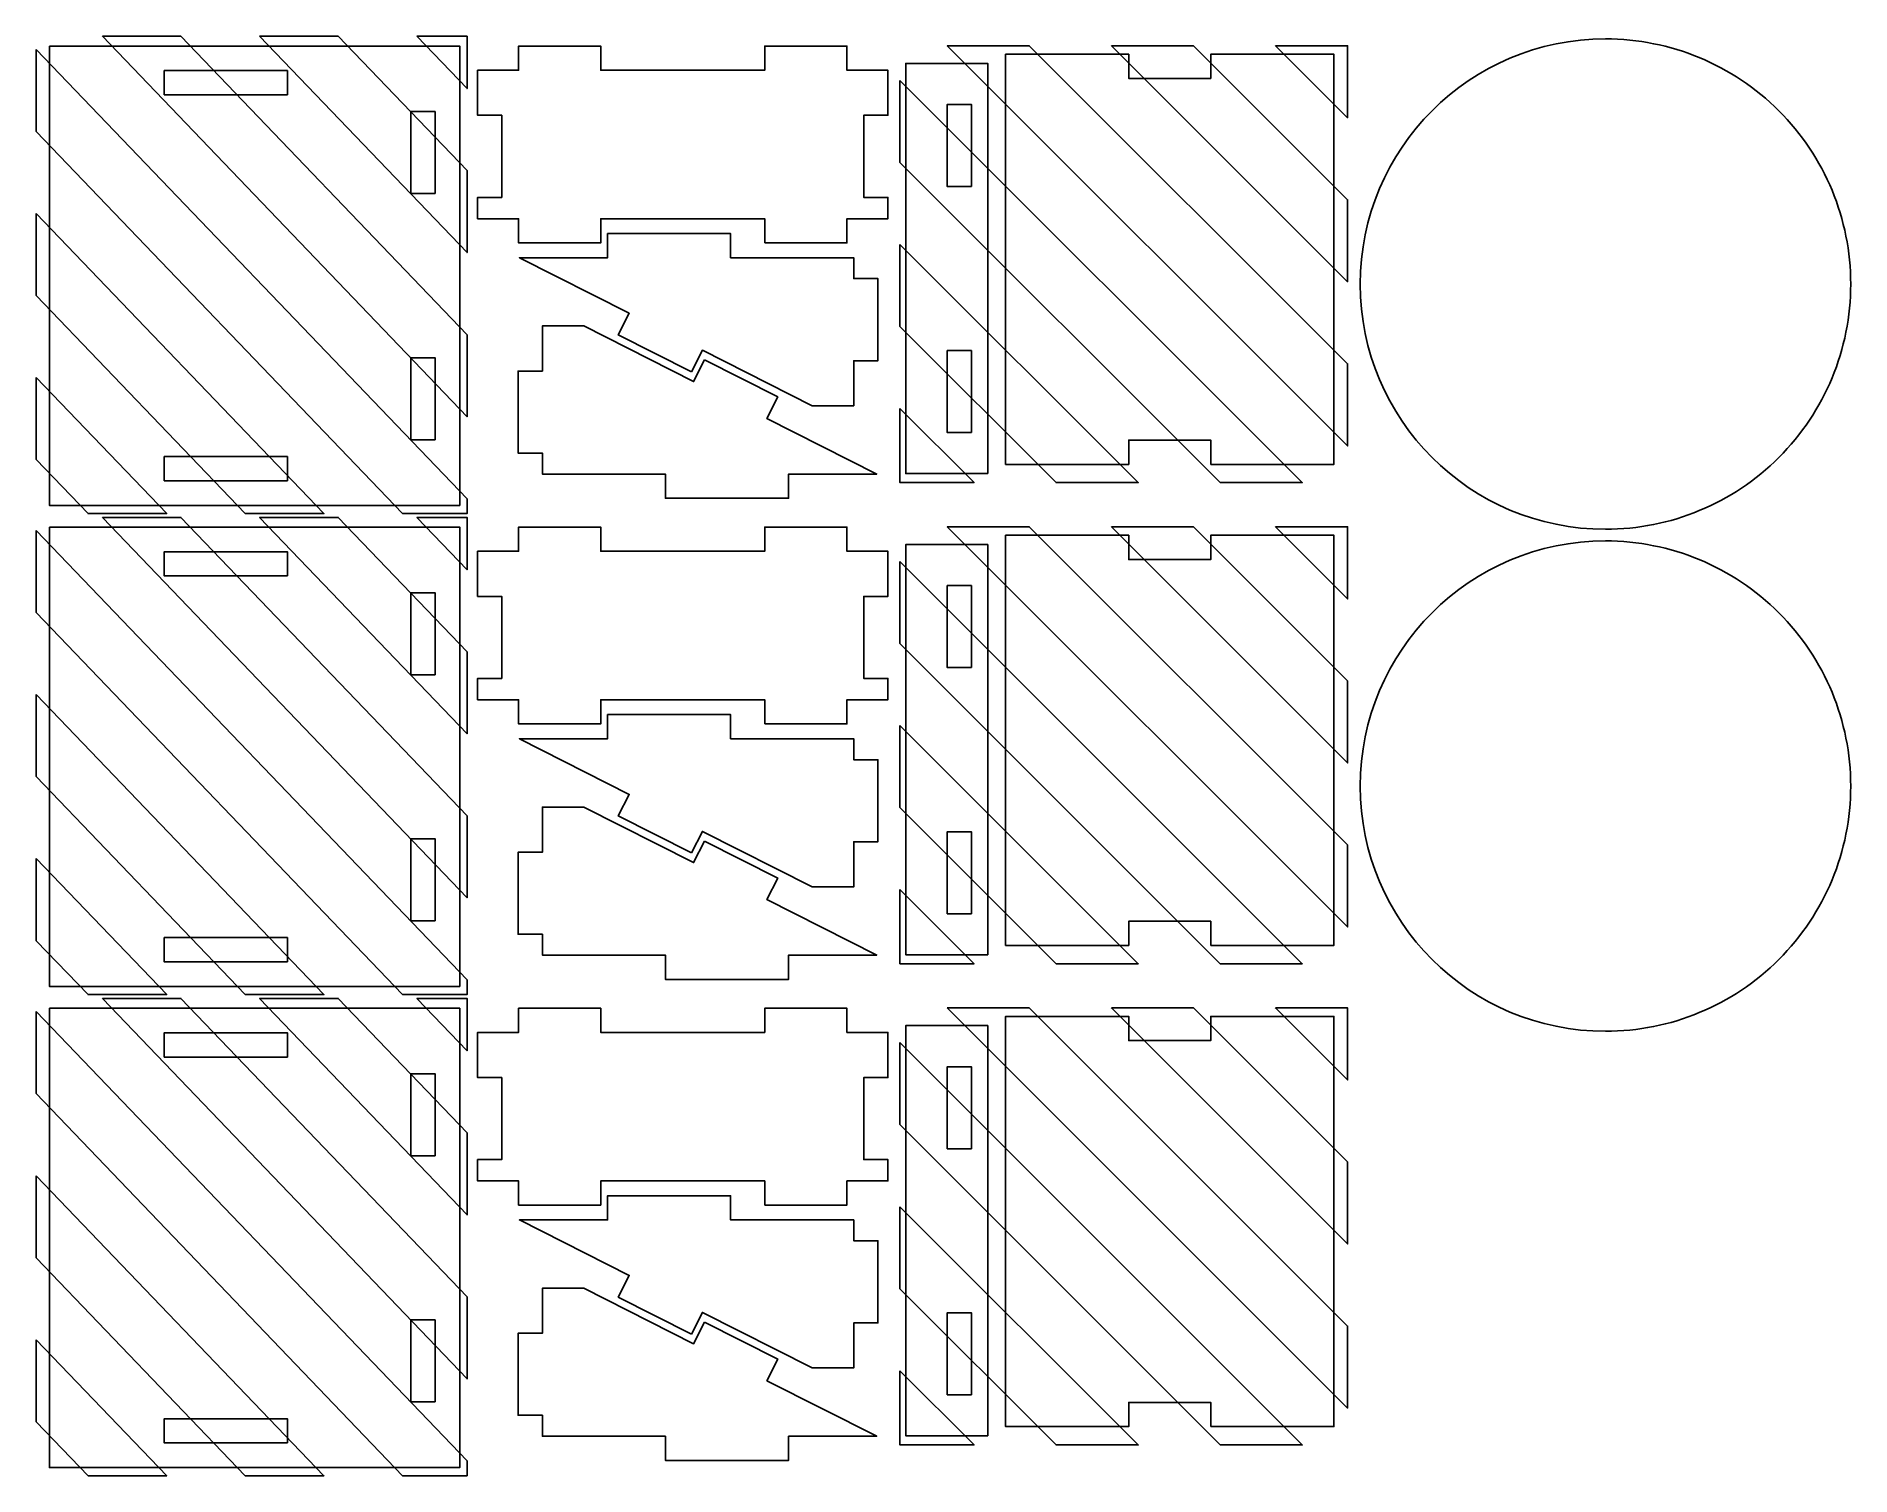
# Model space of a CAD drawing. Extents: x 3 to 225, y 32 to 207.
import ezdxf

# ---------------------------------------------------------------- set-up
doc = ezdxf.new("R2010")
doc.units = 0
doc.layers.add('Découpe_2', color=7, linetype='CONTINUOUS')

msp = doc.modelspace()

# ---------------------------------------------------------------- linework, layer by layer
at = {"layer": 'Découpe_2', "color": 6}
for points in [[(5, 206), (5, 150), (55, 150), (55, 206), (5, 206)], [(92.17778, 182), (102.17778, 182), (102.17778, 184.95), (107.17778, 184.95), (107.17778, 187.55), (104.22778, 187.55), (104.22778, 197.55), (107.17778, 197.55), (107.17778, 203.05), (102.17778, 203.05), (102.17778, 206), (92.17778, 206), (92.17778, 203.05), (72.17778, 203.05), (72.17778, 206), (62.17778, 206), (62.17778, 203.05), (57.17778, 203.05), (57.17778, 197.55), (60.12778, 197.55), (60.12778, 187.55), (57.17778, 187.55), (57.17778, 184.95), (62.17778, 184.95), (62.17778, 182), (72.17778, 182), (72.17778, 184.95), (92.17778, 184.95), (92.17778, 182)], [(119.3556, 153.871112), (119.3556, 203.871112), (109.3556, 203.871112), (109.3556, 153.871112), (119.3556, 153.871112)], [(146.533, 154.99999), (146.533, 157.94999), (136.533, 157.94999), (136.533, 154.99999), (121.533, 154.99999), (121.533, 205), (136.533, 205), (136.533, 202.050004), (146.533, 202.050004), (146.533, 205), (161.53299, 205), (161.53299, 154.99999), (146.533, 154.99999)], [(83.243, 166.276453), (84.5742, 168.909023), (97.9602, 162.140273), (103.0102, 162.140273), (103.0102, 167.640273), (105.9602, 167.640273), (105.9602, 177.640273), (103.0102, 177.640273), (103.0102, 180.190273), (88.0102, 180.190273), (88.0102, 183.140273), (73.0102, 183.140273), (73.0102, 180.190273), (62.2643, 180.190273), (75.6503, 173.421523), (74.3191, 170.78895), (83.243, 166.276453)], [(84.836442, 167.732696), (83.505242, 165.100126), (70.119242, 171.868876), (65.069242, 171.868876), (65.069242, 166.368876), (62.119242, 166.368876), (62.119242, 156.368876), (65.069242, 156.368876), (65.069242, 153.818876), (80.069242, 153.818876), (80.069242, 150.868876), (95.069242, 150.868876), (95.069242, 153.818876), (105.815142, 153.818876), (92.429142, 160.587626), (93.760342, 163.220199), (84.836442, 167.732696)], [(5, 147.3515), (5, 91.3515), (55, 91.3515), (55, 147.3515), (5, 147.3515)], [(92.17778, 123.3515), (102.17778, 123.3515), (102.17778, 126.3015), (107.17778, 126.3015), (107.17778, 128.9015), (104.22778, 128.9015), (104.22778, 138.9015), (107.17778, 138.9015), (107.17778, 144.4015), (102.17778, 144.4015), (102.17778, 147.3515), (92.17778, 147.3515), (92.17778, 144.4015), (72.17778, 144.4015), (72.17778, 147.3515), (62.17778, 147.3515), (62.17778, 144.4015), (57.17778, 144.4015), (57.17778, 138.9015), (60.12778, 138.9015), (60.12778, 128.9015), (57.17778, 128.9015), (57.17778, 126.3015), (62.17778, 126.3015), (62.17778, 123.3515), (72.17778, 123.3515), (72.17778, 126.3015), (92.17778, 126.3015), (92.17778, 123.3515)], [(146.533, 96.35149), (146.533, 99.30149), (136.533, 99.30149), (136.533, 96.35149), (121.533, 96.35149), (121.533, 146.3515), (136.533, 146.3515), (136.533, 143.401504), (146.533, 143.401504), (146.533, 146.3515), (161.53299, 146.3515), (161.53299, 96.35149), (146.533, 96.35149)], [(119.3556, 95.222612), (119.3556, 145.222612), (109.3556, 145.222612), (109.3556, 95.222612), (119.3556, 95.222612)], [(83.243, 107.627953), (84.5742, 110.260523), (97.9602, 103.491773), (103.0102, 103.491773), (103.0102, 108.991773), (105.9602, 108.991773), (105.9602, 118.991773), (103.0102, 118.991773), (103.0102, 121.541773), (88.0102, 121.541773), (88.0102, 124.491773), (73.0102, 124.491773), (73.0102, 121.541773), (62.2643, 121.541773), (75.6503, 114.773023), (74.3191, 112.14045), (83.243, 107.627953)], [(84.836442, 109.084196), (83.505242, 106.451626), (70.119242, 113.220376), (65.069242, 113.220376), (65.069242, 107.720376), (62.119242, 107.720376), (62.119242, 97.720376), (65.069242, 97.720376), (65.069242, 95.170376), (80.069242, 95.170376), (80.069242, 92.220376), (95.069242, 92.220376), (95.069242, 95.170376), (105.815142, 95.170376), (92.429142, 101.939126), (93.760342, 104.571699), (84.836442, 109.084196)], [(5, 88.70299), (5, 32.70299), (55, 32.70299), (55, 88.70299), (5, 88.70299)], [(92.17778, 64.70299), (102.17778, 64.70299), (102.17778, 67.65299), (107.17778, 67.65299), (107.17778, 70.25299), (104.22778, 70.25299), (104.22778, 80.25299), (107.17778, 80.25299), (107.17778, 85.75299), (102.17778, 85.75299), (102.17778, 88.70299), (92.17778, 88.70299), (92.17778, 85.75299), (72.17778, 85.75299), (72.17778, 88.70299), (62.17778, 88.70299), (62.17778, 85.75299), (57.17778, 85.75299), (57.17778, 80.25299), (60.12778, 80.25299), (60.12778, 70.25299), (57.17778, 70.25299), (57.17778, 67.65299), (62.17778, 67.65299), (62.17778, 64.70299), (72.17778, 64.70299), (72.17778, 67.65299), (92.17778, 67.65299), (92.17778, 64.70299)], [(119.3556, 36.574102), (119.3556, 86.574102), (109.3556, 86.574102), (109.3556, 36.574102), (119.3556, 36.574102)], [(146.533, 37.70298), (146.533, 40.65298), (136.533, 40.65298), (136.533, 37.70298), (121.533, 37.70298), (121.533, 87.70299), (136.533, 87.70299), (136.533, 84.752994), (146.533, 84.752994), (146.533, 87.70299), (161.53299, 87.70299), (161.53299, 37.70298), (146.533, 37.70298)], [(83.243, 48.979443), (84.5742, 51.612013), (97.9602, 44.843263), (103.0102, 44.843263), (103.0102, 50.343263), (105.9602, 50.343263), (105.9602, 60.343263), (103.0102, 60.343263), (103.0102, 62.893263), (88.0102, 62.893263), (88.0102, 65.843263), (73.0102, 65.843263), (73.0102, 62.893263), (62.2643, 62.893263), (75.6503, 56.124513), (74.3191, 53.49194), (83.243, 48.979443)], [(84.836442, 50.435686), (83.505242, 47.803116), (70.119242, 54.571866), (65.069242, 54.571866), (65.069242, 49.071866), (62.119242, 49.071866), (62.119242, 39.071866), (65.069242, 39.071866), (65.069242, 36.521866), (80.069242, 36.521866), (80.069242, 33.571866), (95.069242, 33.571866), (95.069242, 36.521866), (105.815142, 36.521866), (92.429142, 43.290616), (93.760342, 45.923189), (84.836442, 50.435686)]]:
    msp.add_lwpolyline(points, close=True, dxfattribs=at)
at = {"layer": 'Découpe_2', "color": 3}
for points in [[(11.444877, 207.18592), (55.900662, 160.808279), (55.900662, 170.808844), (21.030452, 207.18592), (11.444877, 207.18592), (11.444877, 207.18592)], [(30.616544, 207.18592), (55.900662, 180.808791), (55.900662, 190.809287), (40.202642, 207.18592), (30.616544, 207.18592), (30.616544, 207.18592)], [(49.788744, 207.18592), (55.900662, 200.809784), (55.900662, 207.18592), (49.788744, 207.18592), (49.788744, 207.18592)], [(114.41484, 206.040576), (163.2007, 157.254644), (163.2007, 167.254806), (124.41498, 206.040576), (114.41484, 206.040576), (114.41484, 206.040576)], [(134.41458, 206.040576), (163.2007, 177.255013), (163.2007, 187.254609), (144.41473, 206.040576), (134.41458, 206.040576), (134.41458, 206.040576)], [(154.41488, 206.040576), (163.2007, 197.254755), (163.2007, 206.040576), (154.41488, 206.040576), (154.41488, 206.040576)], [(3.395341, 205.582928), (3.395341, 195.582427), (48.042931, 149.005162), (55.900662, 149.005162), (55.900662, 150.807717), (3.395341, 205.582928), (3.395341, 205.582928)], [(108.65298, 201.802281), (108.65298, 191.802685), (147.68564, 152.769954), (157.68579, 152.769954), (108.65298, 201.802281), (108.65298, 201.802281)], [(3.395341, 185.582481), (3.395341, 175.581985), (28.870737, 149.005162), (38.456839, 149.005162), (3.395341, 185.582481), (3.395341, 185.582481)], [(108.65298, 181.802539), (108.65298, 171.802358), (127.68534, 152.769954), (137.68549, 152.769954), (108.65298, 181.802539), (108.65298, 181.802539)], [(3.395341, 165.581458), (3.395341, 155.581436), (9.699072, 149.005162), (19.284639, 149.005162), (3.395341, 165.581458), (3.395341, 165.581458)], [(108.65298, 161.802724), (108.65298, 152.769954), (117.68575, 152.769954), (108.65298, 161.802724), (108.65298, 161.802724)], [(11.444877, 148.53742), (55.900662, 102.159779), (55.900662, 112.160344), (21.030452, 148.53742), (11.444877, 148.53742), (11.444877, 148.53742)], [(30.616544, 148.53742), (55.900662, 122.160291), (55.900662, 132.160787), (40.202642, 148.53742), (30.616544, 148.53742), (30.616544, 148.53742)], [(49.788744, 148.53742), (55.900662, 142.161284), (55.900662, 148.53742), (49.788744, 148.53742), (49.788744, 148.53742)], [(3.395341, 146.934428), (3.395341, 136.933927), (48.042931, 90.356662), (55.900662, 90.356662), (55.900662, 92.159217), (3.395341, 146.934428), (3.395341, 146.934428)], [(114.41484, 147.392076), (163.2007, 98.606144), (163.2007, 108.606306), (124.41498, 147.392076), (114.41484, 147.392076), (114.41484, 147.392076)], [(134.41458, 147.392076), (163.2007, 118.606513), (163.2007, 128.606109), (144.41473, 147.392076), (134.41458, 147.392076), (134.41458, 147.392076)], [(154.41488, 147.392076), (163.2007, 138.606255), (163.2007, 147.392076), (154.41488, 147.392076), (154.41488, 147.392076)], [(108.65298, 143.153781), (108.65298, 133.154185), (147.68564, 94.121454), (157.68579, 94.121454), (108.65298, 143.153781), (108.65298, 143.153781)], [(3.395341, 126.933981), (3.395341, 116.933485), (28.870737, 90.356662), (38.456839, 90.356662), (3.395341, 126.933981), (3.395341, 126.933981)], [(108.65298, 123.154039), (108.65298, 113.153858), (127.68534, 94.121454), (137.68549, 94.121454), (108.65298, 123.154039), (108.65298, 123.154039)], [(3.395341, 106.932958), (3.395341, 96.932936), (9.699072, 90.356662), (19.284639, 90.356662), (3.395341, 106.932958), (3.395341, 106.932958)], [(108.65298, 103.154224), (108.65298, 94.121454), (117.68575, 94.121454), (108.65298, 103.154224), (108.65298, 103.154224)], [(11.444877, 89.88891), (55.900662, 43.511269), (55.900662, 53.511834), (21.030452, 89.88891), (11.444877, 89.88891), (11.444877, 89.88891)], [(30.616544, 89.88891), (55.900662, 63.511781), (55.900662, 73.512277), (40.202642, 89.88891), (30.616544, 89.88891), (30.616544, 89.88891)], [(49.788744, 89.88891), (55.900662, 83.512774), (55.900662, 89.88891), (49.788744, 89.88891), (49.788744, 89.88891)], [(114.41484, 88.743566), (163.2007, 39.957634), (163.2007, 49.957796), (124.41498, 88.743566), (114.41484, 88.743566), (114.41484, 88.743566)], [(134.41458, 88.743566), (163.2007, 59.958003), (163.2007, 69.957599), (144.41473, 88.743566), (134.41458, 88.743566), (134.41458, 88.743566)], [(154.41488, 88.743566), (163.2007, 79.957745), (163.2007, 88.743566), (154.41488, 88.743566), (154.41488, 88.743566)], [(3.395341, 88.285918), (3.395341, 78.285417), (48.042931, 31.708152), (55.900662, 31.708152), (55.900662, 33.510707), (3.395341, 88.285918), (3.395341, 88.285918)], [(108.65298, 84.505271), (108.65298, 74.505675), (147.68564, 35.472944), (157.68579, 35.472944), (108.65298, 84.505271), (108.65298, 84.505271)], [(3.395341, 68.285471), (3.395341, 58.284975), (28.870737, 31.708152), (38.456839, 31.708152), (3.395341, 68.285471), (3.395341, 68.285471)], [(108.65298, 64.505529), (108.65298, 54.505348), (127.68534, 35.472944), (137.68549, 35.472944), (108.65298, 64.505529), (108.65298, 64.505529)], [(3.395341, 48.284448), (3.395341, 38.284426), (9.699072, 31.708152), (19.284639, 31.708152), (3.395341, 48.284448), (3.395341, 48.284448)], [(108.65298, 44.505714), (108.65298, 35.472944), (117.68575, 35.472944), (108.65298, 44.505714), (108.65298, 44.505714)]]:
    msp.add_lwpolyline(points, close=True, dxfattribs=at)
at = {"layer": 'Découpe_2', "color": 5}
for points in [[(34, 200.05), (34, 203), (19, 203), (19, 200.05), (34, 200.05)], [(52, 188), (52, 198), (49.05, 198), (49.05, 188), (52, 188)], [(117.3556, 188.871112), (117.3556, 198.871112), (114.4056, 198.871112), (114.4056, 188.871112), (117.3556, 188.871112)], [(224.51824, 176.974991), (224.51824, 176.974991)], [(117.3556, 158.871112), (117.3556, 168.871112), (114.4056, 168.871112), (114.4056, 158.871112), (117.3556, 158.871112)], [(52, 158), (52, 168), (49.05, 168), (49.05, 158), (52, 158)], [(34, 153), (34, 155.95), (19, 155.95), (19, 153), (34, 153)], [(34, 141.4015), (34, 144.3515), (19, 144.3515), (19, 141.4015), (34, 141.4015)], [(52, 129.3515), (52, 139.3515), (49.05, 139.3515), (49.05, 129.3515), (52, 129.3515)], [(117.3556, 130.222612), (117.3556, 140.222612), (114.4056, 140.222612), (114.4056, 130.222612), (117.3556, 130.222612)], [(224.51824, 115.777542), (224.51824, 115.777542)], [(52, 99.3515), (52, 109.3515), (49.05, 109.3515), (49.05, 99.3515), (52, 99.3515)], [(117.3556, 100.222612), (117.3556, 110.222612), (114.4056, 110.222612), (114.4056, 100.222612), (117.3556, 100.222612)], [(34, 94.3515), (34, 97.3015), (19, 97.3015), (19, 94.3515), (34, 94.3515)], [(34, 82.75299), (34, 85.70299), (19, 85.70299), (19, 82.75299), (34, 82.75299)], [(52, 70.70299), (52, 80.70299), (49.05, 80.70299), (49.05, 70.70299), (52, 70.70299)], [(117.3556, 71.574102), (117.3556, 81.574102), (114.4056, 81.574102), (114.4056, 71.574102), (117.3556, 71.574102)], [(117.3556, 41.574102), (117.3556, 51.574102), (114.4056, 51.574102), (114.4056, 41.574102), (117.3556, 41.574102)], [(52, 40.70299), (52, 50.70299), (49.05, 50.70299), (49.05, 40.70299), (52, 40.70299)], [(34, 35.70299), (34, 38.65299), (19, 38.65299), (19, 35.70299), (34, 35.70299)]]:
    msp.add_lwpolyline(points, close=True, dxfattribs=at)
for points in [[(164.73997, 176.974991), (164.73997, 193.482302), (178.121789, 206.864123), (194.6291, 206.864124)], [(194.6291, 206.864124), (202.556192, 206.864126), (210.158612, 203.715102), (215.763913, 198.109802)], [(215.763913, 198.109802), (221.369214, 192.504502), (224.51824, 184.902083), (224.51824, 176.974991)], [(194.6291, 147.085857), (178.121788, 147.085859), (164.739969, 160.467679), (164.73997, 176.974991)], [(224.51824, 176.974991), (224.51824, 169.047899), (221.369215, 161.445479), (215.763914, 155.840179)], [(215.763914, 155.840179), (210.158612, 150.234879), (202.556192, 147.085855), (194.6291, 147.085857)], [(164.73997, 115.777542), (164.739969, 132.284854), (178.121788, 145.666674), (194.6291, 145.666676)], [(194.6291, 145.666676), (202.556192, 145.666678), (210.158612, 142.517654), (215.763914, 136.912354)], [(215.763914, 136.912354), (221.369215, 131.307054), (224.51824, 123.704634), (224.51824, 115.777542)], [(194.6291, 85.88841), (178.121789, 85.888412), (164.739971, 99.270231), (164.73997, 115.777542)], [(224.51824, 115.777542), (224.51824, 107.85045), (221.369214, 100.248031), (215.763913, 94.642732)], [(215.763913, 94.642732), (210.158612, 89.037432), (202.556192, 85.888408), (194.6291, 85.88841)]]:
    msp.add_open_spline(points, degree=3, dxfattribs=at)

doc.saveas('drawing.dxf')
